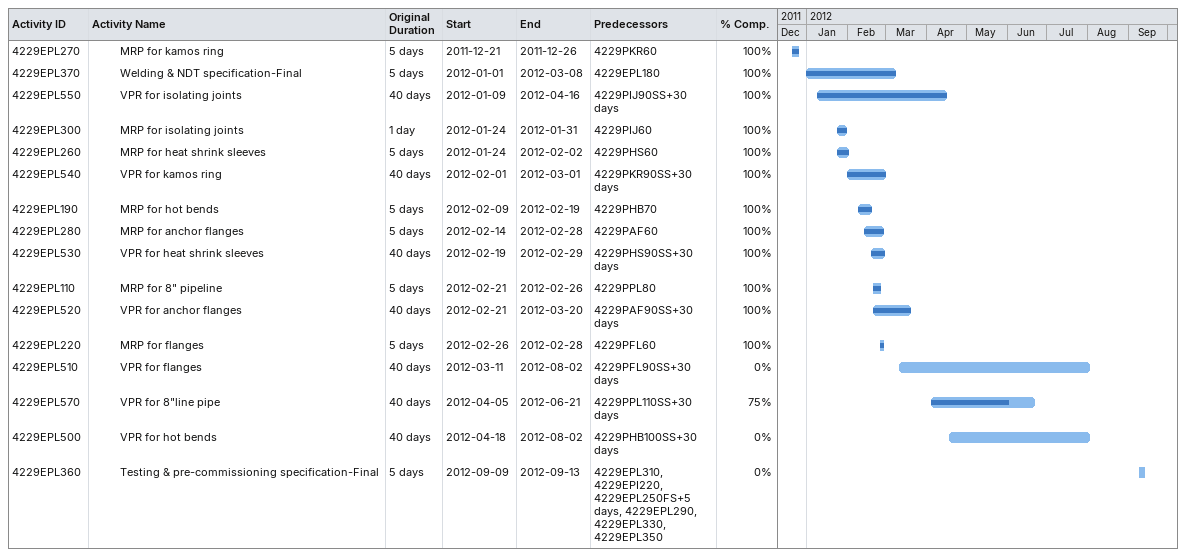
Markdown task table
| ID | Level | Task | Original duration | Start | Finish | Predecessors | % complete |
|---|---|---|---|---|---|---|---|
| 4229EPL270 | 4 | MRP for kamos ring | 5d | 2011-12-21 | 2011-12-26 | 4229PKR60 | 100 |
| 4229EPL370 | 4 | Welding & NDT specification-Final | 5d | 2012-01-01 | 2012-03-08 | 4229EPL180 | 100 |
| 4229EPL550 | 4 | VPR for isolating joints | 40d | 2012-01-09 | 2012-04-16 | 4229PIJ90SS+30d | 100 |
| 4229EPL300 | 4 | MRP for isolating joints | 1d | 2012-01-24 | 2012-01-31 | 4229PIJ60 | 100 |
| 4229EPL260 | 4 | MRP for heat shrink sleeves | 5d | 2012-01-24 | 2012-02-02 | 4229PHS60 | 100 |
| 4229EPL540 | 4 | VPR for kamos ring | 40d | 2012-02-01 | 2012-03-01 | 4229PKR90SS+30d | 100 |
| 4229EPL190 | 4 | MRP for hot bends | 5d | 2012-02-09 | 2012-02-19 | 4229PHB70 | 100 |
| 4229EPL280 | 4 | MRP for anchor flanges | 5d | 2012-02-14 | 2012-02-28 | 4229PAF60 | 100 |
| 4229EPL530 | 4 | VPR for heat shrink sleeves | 40d | 2012-02-19 | 2012-02-29 | 4229PHS90SS+30d | 100 |
| 4229EPL110 | 4 | MRP for 8" pipeline | 5d | 2012-02-21 | 2012-02-26 | 4229PPL80 | 100 |
| 4229EPL520 | 4 | VPR for anchor flanges | 40d | 2012-02-21 | 2012-03-20 | 4229PAF90SS+30d | 100 |
| 4229EPL220 | 4 | MRP for flanges | 5d | 2012-02-26 | 2012-02-28 | 4229PFL60 | 100 |
| 4229EPL510 | 4 | VPR for flanges | 40d | 2012-03-11 | 2012-08-02 | 4229PFL90SS+30d | 0 |
| 4229EPL570 | 4 | VPR for 8"line pipe | 40d | 2012-04-05 | 2012-06-21 | 4229PPL110SS+30d | 75 |
| 4229EPL500 | 4 | VPR for hot bends | 40d | 2012-04-18 | 2012-08-02 | 4229PHB100SS+30d | 0 |
| 4229EPL360 | 4 | Testing & pre-commissioning specification-Final | 5d | 2012-09-09 | 2012-09-13 | 4229EPL310, 4229EPI220, 4229EPL250FS+5d, 4229EPL290, 4229EPL330, 4229EPL350 | 0 |
